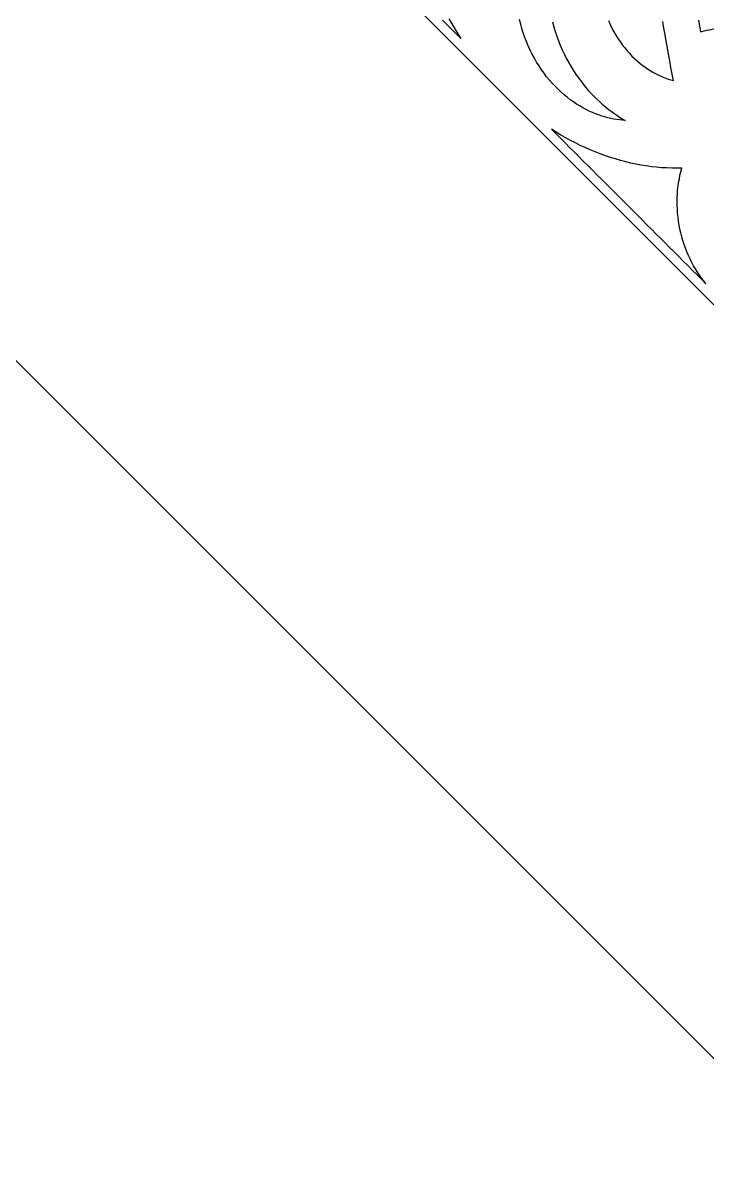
# Model space of a CAD drawing. Extents: x -535 to 1345, y -535 to 535.
# Drawn here: x -350.8 to -241.7, y -535 to -350.8 of the extents above; entities that cross this region are included whole.
import ezdxf

# ---------------------------------------------------------------- set-up
doc = ezdxf.new("R2010")
doc.units = 0
doc.layers.add('LAYER_1', color=18, linetype='CONTINUOUS')
doc.layers.add('LAYER_10', color=174, linetype='CONTINUOUS')

msp = doc.modelspace()

# ---------------------------------------------------------------- linework, layer by layer
at = {"layer": 'LAYER_1'}
for points in [[(-535, 0), (-535, -221.6), (-221.6, -535), (0, -535), (221.6, -535), (535, -221.6), (535, 0), (535, 221.6), (221.6, 535), (0, 535), (-221.6, 535), (-535, 221.6)], [(-241.89, -392.39), (-242.23, -391.95), (-242.58, -391.5), (-242.91, -391.02), (-243.24, -390.55), (-243.55, -390.03), (-243.85, -389.52), (-244.14, -388.98), (-244.42, -388.44), (-244.67, -387.87), (-244.92, -387.31), (-245.15, -386.72), (-245.37, -386.13), (-245.55, -385.52), (-245.74, -384.91), (-245.89, -384.29), (-246.04, -383.67), (-246.15, -383.04), (-246.27, -382.41), (-246.34, -381.78), (-246.41, -381.14), (-246.45, -380.51), (-246.48, -379.88), (-246.48, -379.26), (-246.48, -378.64), (-246.44, -378.03), (-246.4, -377.41), (-246.32, -376.82), (-246.24, -376.22), (-246.13, -375.65), (-246.03, -375.07), (-245.89, -374.52), (-245.75, -373.97), (-246.55, -373.97), (-247.35, -373.97), (-248.16, -373.93), (-248.97, -373.88), (-249.78, -373.8), (-250.6, -373.72), (-251.41, -373.6), (-252.23, -373.47), (-253.05, -373.31), (-253.87, -373.15), (-254.68, -372.94), (-255.5, -372.74), (-256.31, -372.49), (-257.13, -372.25), (-257.93, -371.97), (-258.74, -371.68), (-259.54, -371.36), (-260.34, -371.04), (-261.13, -370.68), (-261.93, -370.32), (-262.71, -369.93), (-263.49, -369.53), (-264.25, -369.1), (-265.02, -368.67), (-265.77, -368.21), (-266.52, -367.75), (-265.8, -368.48), (-265.07, -369.2), (-264.35, -369.92), (-263.63, -370.65), (-262.9, -371.37), (-262.18, -372.1), (-261.45, -372.82), (-260.73, -373.55), (-260, -374.27), (-259.28, -375), (-258.55, -375.72), (-257.83, -376.45), (-257.1, -377.17), (-256.38, -377.9), (-255.65, -378.62), (-254.93, -379.35), (-254.21, -380.07), (-253.48, -380.79), (-252.76, -381.52), (-252.03, -382.24), (-251.31, -382.97), (-250.58, -383.69), (-249.86, -384.42), (-249.13, -385.14), (-248.41, -385.87), (-247.68, -386.59), (-246.96, -387.32), (-246.23, -388.04), (-245.51, -388.77), (-244.78, -389.49), (-244.06, -390.22), (-243.34, -390.94), (-242.61, -391.66)]]:
    msp.add_lwpolyline(points, close=True, dxfattribs=at)
for points in [[(-243.1, -350.33), (-242.94, -351.26), (-242.78, -352.19), (-241.95, -352.01), (-241.11, -351.82), (-240.28, -351.62), (-239.45, -351.43), (-238.63, -351.24), (-237.8, -351.04), (-236.98, -350.84), (-237.13, -349.81)], [(-282.9, -350.16), (-282.43, -350.95), (-281.97, -351.74), (-281.48, -352.51), (-280.99, -353.29), (-281.73, -352.55), (-282.47, -351.81), (-283.2, -351.07), (-283.94, -350.33)], [(-266.39, -350.64), (-266.17, -351.41), (-265.95, -352.17), (-265.69, -352.91), (-265.43, -353.65), (-265.13, -354.36), (-264.83, -355.07), (-264.5, -355.75), (-264.17, -356.43), (-263.81, -357.07), (-263.45, -357.71), (-263.06, -358.32), (-262.68, -358.92), (-262.28, -359.49), (-261.87, -360.05), (-261.45, -360.58), (-261.03, -361.11), (-260.6, -361.6), (-260.16, -362.08), (-259.72, -362.53), (-259.28, -362.98), (-258.83, -363.39), (-258.38, -363.8), (-257.93, -364.17), (-257.48, -364.54), (-257.03, -364.88), (-256.57, -365.21), (-256.12, -365.51), (-255.67, -365.81), (-255.23, -366.07), (-254.78, -366.34), (-255.68, -366.26), (-256.6, -366.12), (-257.07, -366.02), (-257.55, -365.91), (-258.04, -365.77), (-258.52, -365.64), (-259.02, -365.46), (-259.51, -365.28), (-260.01, -365.07), (-260.51, -364.85), (-261.02, -364.59), (-261.52, -364.33), (-262.03, -364.03), (-262.53, -363.73), (-263.03, -363.38), (-263.53, -363.04), (-264.03, -362.65), (-264.52, -362.25), (-265, -361.82), (-265.48, -361.38), (-265.95, -360.9), (-266.41, -360.42), (-266.86, -359.9), (-267.3, -359.38), (-267.72, -358.82), (-268.14, -358.25), (-268.52, -357.65), (-268.91, -357.06), (-269.26, -356.42), (-269.62, -355.79), (-269.93, -355.13), (-270.25, -354.47), (-270.52, -353.78), (-270.79, -353.1), (-271.02, -352.4), (-271.25, -351.69), (-271.43, -350.98), (-271.61, -350.26)], [(-257.45, -350.43), (-257.19, -351.04), (-256.89, -351.62), (-256.59, -352.19), (-256.27, -352.74), (-255.94, -353.28), (-255.58, -353.78), (-255.23, -354.29), (-254.85, -354.75), (-254.48, -355.22), (-254.08, -355.64), (-253.69, -356.07), (-253.29, -356.45), (-252.88, -356.83), (-252.47, -357.17), (-252.05, -357.52), (-251.63, -357.82), (-251.21, -358.12), (-250.79, -358.38), (-250.37, -358.64), (-249.53, -359.08), (-248.71, -359.46), (-247.89, -359.76), (-247.09, -360), (-247.29, -358.95), (-247.48, -357.9), (-247.67, -356.85), (-247.86, -355.8), (-248.04, -354.75), (-248.23, -353.71), (-248.41, -352.67), (-248.6, -351.62), (-248.78, -350.58)]]:
    msp.add_lwpolyline(points, dxfattribs=at)
at = {"layer": 'LAYER_10'}
msp.add_lwpolyline([(-450, 0), (-450, -186.4), (-186.4, -450), (0, -450), (186.4, -450), (450, -186.4), (450, 0), (450, 186.4), (186.4, 450), (0, 450), (-186.4, 450), (-450, 186.4)], close=True, dxfattribs=at)

doc.saveas('drawing.dxf')
